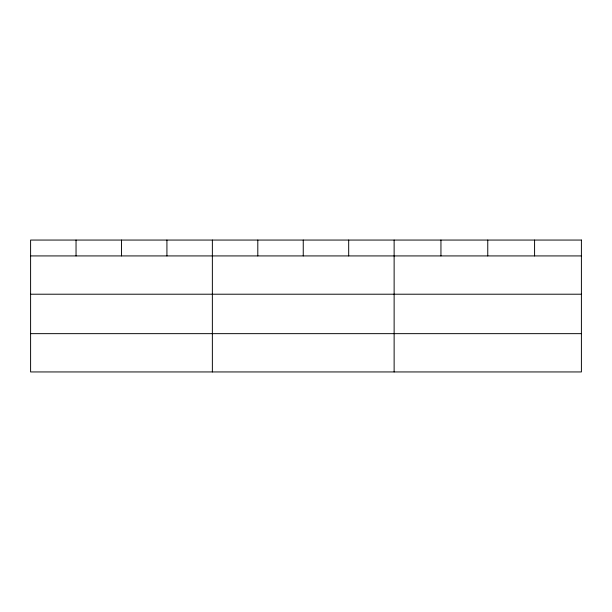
<?xml version="1.0" encoding="UTF-8"?>
<svg xmlns="http://www.w3.org/2000/svg" width="612" height="612" viewBox="0 0 612 612"><rect width="100%" height="100%" fill="white"/><g stroke="black" fill="none" stroke-linecap="round" stroke-linejoin="round"><path stroke-width="0.92" d="M30.6 255.923L581.4 255.923M30.6 294.211L581.4 294.211M30.6 333.655L581.4 333.655M534.582 240.057L534.582 255.923M487.764 240.057L487.764 255.923M440.946 240.057L440.946 255.923M394.128 240.057L394.128 371.943M348.687 240.057L348.687 255.923M303.246 240.057L303.246 255.923M257.805 240.057L257.805 255.923M212.364 240.057L212.364 371.943M166.923 240.057L166.923 255.923M121.482 240.057L121.482 255.923M76.041 240.057L76.041 255.923M581.4 240.057L30.6 240.057L30.6 371.943L581.4 371.943L581.4 240.057"/></g></svg>
